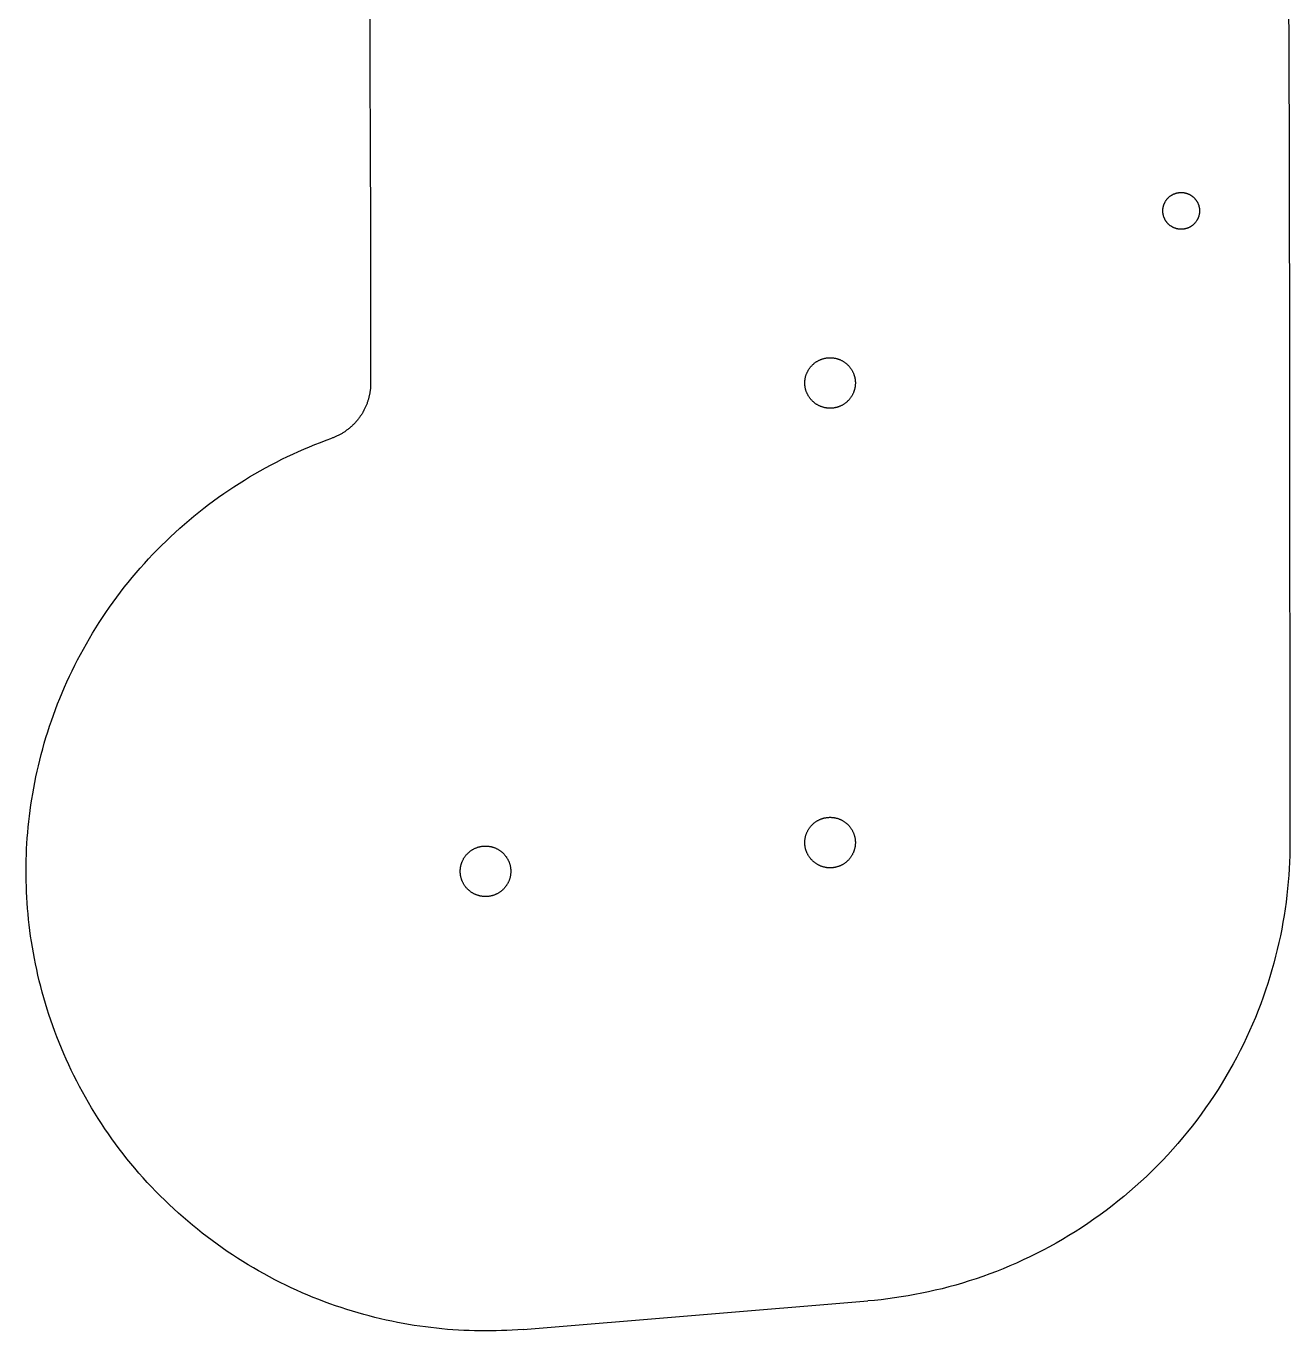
# Model space of a CAD drawing. Extents: x 20 to 1200, y -2407 to -64.
# Drawn here: x 925 to 1200.1, y -2406.2 to -2122.3 of the extents above; entities that cross this region are included whole.
import ezdxf

# ---------------------------------------------------------------- set-up
doc = ezdxf.new("R2010")
doc.units = 0
doc.layers.add('DEFAULT', color=18, linetype='CONTINUOUS')

msp = doc.modelspace()

# ---------------------------------------------------------------- linework, layer by layer
at = {"layer": 'DEFAULT', "color": 18}
for p, q in [((1200, -2200.0001), (1200.076, -2299.924)), ((1033.2038, -2405.913), (1108.2101, -2399.739))]:
    msp.add_line(p, q, dxfattribs=at)
for points in [[(996.801, -1823.68, 0), (997.073, -1840.83, 0), (997.333, -1857.99, 0), (997.582, -1875.13, 0), (997.818, -1892.27, 0), (998.041, -1909.41, 0), (998.253, -1926.54, 0), (998.453, -1943.67, 0), (998.64, -1960.79, 0), (998.816, -1977.91, 0), (998.979, -1995.02, 0), (999.13, -2012.13, 0), (999.27, -2029.23, 0), (999.397, -2046.33, 0), (999.512, -2063.43, 0), (999.615, -2080.52, 0), (999.706, -2097.6, 0), (999.785, -2114.68, 0), (999.852, -2131.75, 0), (999.907, -2148.82, 0), (999.95, -2165.89, 0), (999.981, -2182.95, 0), (1000, -2200, 0)], [(1197, -1834.84, 0), (1197.27, -1852.28, 0), (1197.52, -1869.71, 0), (1197.77, -1887.14, 0), (1198, -1904.56, 0), (1198.21, -1921.98, 0), (1198.42, -1939.39, 0), (1198.61, -1956.8, 0), (1198.79, -1974.2, 0), (1198.96, -1991.6, 0), (1199.11, -2009, 0), (1199.25, -2026.39, 0), (1199.38, -2043.77, 0), (1199.5, -2061.15, 0), (1199.61, -2078.52, 0), (1199.7, -2095.89, 0), (1199.78, -2113.26, 0), (1199.85, -2130.61, 0), (1199.91, -2147.97, 0), (1199.95, -2165.32, 0), (1199.98, -2182.66, 0), (1200, -2200, 0)], [(1180.41, -2162.55, 0), (1180.41, -2162.63, 0), (1180.41, -2162.71, 0), (1180.41, -2162.79, 0), (1180.4, -2162.87, 0), (1180.39, -2162.96, 0), (1180.38, -2163.04, 0), (1180.37, -2163.12, 0), (1180.36, -2163.2, 0), (1180.35, -2163.28, 0), (1180.33, -2163.37, 0), (1180.31, -2163.45, 0), (1180.29, -2163.53, 0), (1180.27, -2163.62, 0), (1180.25, -2163.7, 0), (1180.22, -2163.78, 0), (1180.19, -2163.87, 0), (1180.16, -2163.95, 0), (1180.13, -2164.03, 0), (1180.1, -2164.11, 0), (1180.06, -2164.2, 0), (1180.02, -2164.28, 0), (1179.98, -2164.36, 0), (1179.94, -2164.44, 0), (1179.9, -2164.52, 0), (1179.85, -2164.6, 0), (1179.81, -2164.67, 0), (1179.76, -2164.75, 0), (1179.71, -2164.83, 0), (1179.65, -2164.9, 0), (1179.6, -2164.97, 0), (1179.54, -2165.05, 0), (1179.48, -2165.12, 0), (1179.42, -2165.19, 0), (1179.36, -2165.26, 0), (1179.3, -2165.32, 0), (1179.23, -2165.39, 0), (1179.17, -2165.46, 0), (1179.1, -2165.52, 0), (1179.03, -2165.58, 0), (1178.96, -2165.64, 0), (1178.89, -2165.7, 0), (1178.82, -2165.75, 0), (1178.74, -2165.81, 0), (1178.67, -2165.86, 0), (1178.59, -2165.91, 0), (1178.51, -2165.96, 0), (1178.44, -2166.01, 0), (1178.36, -2166.05, 0), (1178.28, -2166.09, 0), (1178.2, -2166.13, 0), (1178.12, -2166.17, 0), (1178.04, -2166.21, 0), (1177.95, -2166.25, 0), (1177.87, -2166.28, 0), (1177.79, -2166.31, 0), (1177.71, -2166.34, 0), (1177.62, -2166.37, 0), (1177.54, -2166.39, 0), (1177.46, -2166.42, 0), (1177.37, -2166.44, 0), (1177.29, -2166.46, 0), (1177.21, -2166.47, 0), (1177.12, -2166.49, 0), (1177.04, -2166.5, 0), (1176.96, -2166.52, 0), (1176.88, -2166.53, 0), (1176.8, -2166.54, 0), (1176.71, -2166.54, 0), (1176.63, -2166.55, 0), (1176.55, -2166.55, 0), (1176.47, -2166.55, 0), (1176.39, -2166.55, 0), (1176.32, -2166.55, 0), (1176.24, -2166.55, 0), (1176.15, -2166.55, 0), (1176.07, -2166.54, 0), (1175.99, -2166.53, 0), (1175.91, -2166.52, 0), (1175.83, -2166.51, 0), (1175.75, -2166.5, 0), (1175.66, -2166.48, 0), (1175.58, -2166.47, 0), (1175.5, -2166.45, 0), (1175.41, -2166.43, 0), (1175.33, -2166.4, 0), (1175.25, -2166.38, 0), (1175.16, -2166.35, 0), (1175.08, -2166.33, 0), (1175, -2166.3, 0), (1174.92, -2166.26, 0), (1174.83, -2166.23, 0), (1174.75, -2166.19, 0), (1174.67, -2166.15, 0), (1174.59, -2166.11, 0), (1174.51, -2166.07, 0), (1174.43, -2166.03, 0), (1174.35, -2165.98, 0), (1174.28, -2165.93, 0), (1174.2, -2165.88, 0), (1174.12, -2165.83, 0), (1174.05, -2165.78, 0), (1173.98, -2165.72, 0), (1173.9, -2165.67, 0), (1173.83, -2165.61, 0), (1173.76, -2165.55, 0), (1173.69, -2165.49, 0), (1173.63, -2165.42, 0), (1173.56, -2165.36, 0), (1173.5, -2165.29, 0), (1173.44, -2165.22, 0), (1173.37, -2165.15, 0), (1173.32, -2165.08, 0), (1173.26, -2165.01, 0), (1173.2, -2164.94, 0), (1173.15, -2164.86, 0), (1173.1, -2164.79, 0), (1173.05, -2164.71, 0), (1173, -2164.63, 0), (1172.95, -2164.56, 0), (1172.91, -2164.48, 0), (1172.86, -2164.4, 0), (1172.82, -2164.32, 0), (1172.79, -2164.24, 0), (1172.75, -2164.15, 0), (1172.71, -2164.07, 0), (1172.68, -2163.99, 0), (1172.65, -2163.91, 0), (1172.62, -2163.82, 0), (1172.59, -2163.74, 0), (1172.57, -2163.66, 0), (1172.55, -2163.58, 0), (1172.53, -2163.49, 0), (1172.51, -2163.41, 0), (1172.49, -2163.33, 0), (1172.47, -2163.24, 0), (1172.46, -2163.16, 0), (1172.45, -2163.08, 0), (1172.44, -2163, 0), (1172.43, -2162.91, 0), (1172.42, -2162.83, 0), (1172.42, -2162.75, 0), (1172.42, -2162.67, 0), (1172.41, -2162.59, 0), (1172.41, -2162.51, 0), (1172.42, -2162.44, 0), (1172.42, -2162.36, 0), (1172.42, -2162.27, 0), (1172.43, -2162.19, 0), (1172.44, -2162.11, 0), (1172.45, -2162.03, 0), (1172.46, -2161.95, 0), (1172.47, -2161.87, 0), (1172.49, -2161.78, 0), (1172.51, -2161.7, 0), (1172.53, -2161.62, 0), (1172.55, -2161.53, 0), (1172.57, -2161.45, 0), (1172.59, -2161.37, 0), (1172.62, -2161.28, 0), (1172.65, -2161.2, 0), (1172.68, -2161.12, 0), (1172.71, -2161.04, 0), (1172.75, -2160.95, 0), (1172.79, -2160.87, 0), (1172.82, -2160.79, 0), (1172.86, -2160.71, 0), (1172.91, -2160.63, 0), (1172.95, -2160.55, 0), (1173, -2160.47, 0), (1173.05, -2160.4, 0), (1173.1, -2160.32, 0), (1173.15, -2160.24, 0), (1173.2, -2160.17, 0), (1173.26, -2160.1, 0), (1173.32, -2160.03, 0), (1173.37, -2159.95, 0), (1173.44, -2159.88, 0), (1173.5, -2159.82, 0), (1173.56, -2159.75, 0), (1173.63, -2159.69, 0), (1173.69, -2159.62, 0), (1173.76, -2159.56, 0), (1173.83, -2159.5, 0), (1173.9, -2159.44, 0), (1173.98, -2159.38, 0), (1174.05, -2159.33, 0), (1174.12, -2159.27, 0), (1174.2, -2159.22, 0), (1174.28, -2159.17, 0), (1174.35, -2159.13, 0), (1174.43, -2159.08, 0), (1174.51, -2159.04, 0), (1174.59, -2158.99, 0), (1174.67, -2158.95, 0), (1174.75, -2158.92, 0), (1174.83, -2158.88, 0), (1174.92, -2158.85, 0), (1175, -2158.81, 0), (1175.08, -2158.78, 0), (1175.16, -2158.75, 0), (1175.25, -2158.73, 0), (1175.33, -2158.7, 0), (1175.41, -2158.68, 0), (1175.5, -2158.66, 0), (1175.58, -2158.64, 0), (1175.66, -2158.63, 0), (1175.75, -2158.61, 0), (1175.83, -2158.6, 0), (1175.91, -2158.59, 0), (1175.99, -2158.58, 0), (1176.07, -2158.57, 0), (1176.15, -2158.56, 0), (1176.24, -2158.56, 0), (1176.32, -2158.56, 0), (1176.39, -2158.55, 0), (1176.47, -2158.55, 0), (1176.55, -2158.56, 0), (1176.63, -2158.56, 0), (1176.71, -2158.57, 0), (1176.8, -2158.57, 0), (1176.88, -2158.58, 0), (1176.96, -2158.59, 0), (1177.04, -2158.6, 0), (1177.12, -2158.62, 0), (1177.21, -2158.63, 0), (1177.29, -2158.65, 0), (1177.37, -2158.67, 0), (1177.46, -2158.69, 0), (1177.54, -2158.72, 0), (1177.62, -2158.74, 0), (1177.71, -2158.77, 0), (1177.79, -2158.8, 0), (1177.87, -2158.83, 0), (1177.95, -2158.86, 0), (1178.04, -2158.9, 0), (1178.12, -2158.93, 0), (1178.2, -2158.97, 0), (1178.28, -2159.01, 0), (1178.36, -2159.06, 0), (1178.44, -2159.1, 0), (1178.51, -2159.15, 0), (1178.59, -2159.2, 0), (1178.67, -2159.25, 0), (1178.74, -2159.3, 0), (1178.82, -2159.36, 0), (1178.89, -2159.41, 0), (1178.96, -2159.47, 0), (1179.03, -2159.53, 0), (1179.1, -2159.59, 0), (1179.17, -2159.65, 0), (1179.23, -2159.72, 0), (1179.3, -2159.78, 0), (1179.36, -2159.85, 0), (1179.42, -2159.92, 0), (1179.48, -2159.99, 0), (1179.54, -2160.06, 0), (1179.6, -2160.13, 0), (1179.65, -2160.21, 0), (1179.71, -2160.28, 0), (1179.76, -2160.36, 0), (1179.81, -2160.43, 0), (1179.85, -2160.51, 0), (1179.9, -2160.59, 0), (1179.94, -2160.67, 0), (1179.98, -2160.75, 0), (1180.02, -2160.83, 0), (1180.06, -2160.91, 0), (1180.1, -2160.99, 0), (1180.13, -2161.08, 0), (1180.16, -2161.16, 0), (1180.19, -2161.24, 0), (1180.22, -2161.32, 0), (1180.25, -2161.41, 0), (1180.27, -2161.49, 0), (1180.29, -2161.57, 0), (1180.31, -2161.66, 0), (1180.33, -2161.74, 0), (1180.35, -2161.82, 0), (1180.36, -2161.91, 0), (1180.37, -2161.99, 0), (1180.38, -2162.07, 0), (1180.39, -2162.15, 0), (1180.4, -2162.23, 0), (1180.41, -2162.31, 0), (1180.41, -2162.4, 0), (1180.41, -2162.47, 0), (1180.41, -2162.55, 0)], [(1105.5, -2200, 0), (1105.5, -2200.11, 0), (1105.5, -2200.22, 0), (1105.49, -2200.33, 0), (1105.48, -2200.44, 0), (1105.47, -2200.55, 0), (1105.46, -2200.66, 0), (1105.44, -2200.78, 0), (1105.43, -2200.89, 0), (1105.41, -2201, 0), (1105.39, -2201.12, 0), (1105.36, -2201.23, 0), (1105.33, -2201.35, 0), (1105.3, -2201.46, 0), (1105.27, -2201.58, 0), (1105.23, -2201.69, 0), (1105.2, -2201.8, 0), (1105.15, -2201.92, 0), (1105.11, -2202.03, 0), (1105.06, -2202.14, 0), (1105.02, -2202.26, 0), (1104.96, -2202.37, 0), (1104.91, -2202.48, 0), (1104.85, -2202.59, 0), (1104.79, -2202.7, 0), (1104.73, -2202.81, 0), (1104.66, -2202.91, 0), (1104.6, -2203.02, 0), (1104.53, -2203.12, 0), (1104.45, -2203.23, 0), (1104.38, -2203.33, 0), (1104.3, -2203.43, 0), (1104.22, -2203.53, 0), (1104.14, -2203.62, 0), (1104.05, -2203.72, 0), (1103.97, -2203.81, 0), (1103.88, -2203.9, 0), (1103.79, -2203.99, 0), (1103.69, -2204.08, 0), (1103.6, -2204.16, 0), (1103.5, -2204.24, 0), (1103.4, -2204.32, 0), (1103.3, -2204.4, 0), (1103.2, -2204.47, 0), (1103.1, -2204.54, 0), (1102.99, -2204.61, 0), (1102.89, -2204.68, 0), (1102.78, -2204.75, 0), (1102.67, -2204.81, 0), (1102.56, -2204.87, 0), (1102.45, -2204.92, 0), (1102.34, -2204.98, 0), (1102.23, -2205.03, 0), (1102.12, -2205.08, 0), (1102, -2205.12, 0), (1101.89, -2205.17, 0), (1101.78, -2205.21, 0), (1101.66, -2205.24, 0), (1101.55, -2205.28, 0), (1101.43, -2205.31, 0), (1101.32, -2205.34, 0), (1101.2, -2205.37, 0), (1101.09, -2205.39, 0), (1100.98, -2205.41, 0), (1100.86, -2205.43, 0), (1100.75, -2205.45, 0), (1100.64, -2205.46, 0), (1100.52, -2205.48, 0), (1100.41, -2205.48, 0), (1100.3, -2205.49, 0), (1100.19, -2205.5, 0), (1100.08, -2205.5, 0), (1099.97, -2205.5, 0), (1099.86, -2205.5, 0), (1099.75, -2205.49, 0), (1099.64, -2205.49, 0), (1099.53, -2205.48, 0), (1099.42, -2205.47, 0), (1099.31, -2205.46, 0), (1099.19, -2205.44, 0), (1099.08, -2205.42, 0), (1098.97, -2205.4, 0), (1098.85, -2205.38, 0), (1098.74, -2205.35, 0), (1098.62, -2205.33, 0), (1098.51, -2205.29, 0), (1098.4, -2205.26, 0), (1098.28, -2205.22, 0), (1098.17, -2205.19, 0), (1098.05, -2205.14, 0), (1097.94, -2205.1, 0), (1097.83, -2205.05, 0), (1097.72, -2205, 0), (1097.6, -2204.95, 0), (1097.49, -2204.9, 0), (1097.38, -2204.84, 0), (1097.27, -2204.78, 0), (1097.17, -2204.71, 0), (1097.06, -2204.65, 0), (1096.95, -2204.58, 0), (1096.85, -2204.51, 0), (1096.75, -2204.44, 0), (1096.65, -2204.36, 0), (1096.55, -2204.28, 0), (1096.45, -2204.2, 0), (1096.35, -2204.12, 0), (1096.26, -2204.03, 0), (1096.17, -2203.94, 0), (1096.08, -2203.86, 0), (1095.99, -2203.76, 0), (1095.9, -2203.67, 0), (1095.82, -2203.57, 0), (1095.74, -2203.48, 0), (1095.66, -2203.38, 0), (1095.58, -2203.28, 0), (1095.51, -2203.18, 0), (1095.44, -2203.07, 0), (1095.37, -2202.97, 0), (1095.3, -2202.86, 0), (1095.24, -2202.75, 0), (1095.18, -2202.64, 0), (1095.12, -2202.53, 0), (1095.06, -2202.42, 0), (1095.01, -2202.31, 0), (1094.96, -2202.2, 0), (1094.91, -2202.09, 0), (1094.87, -2201.98, 0), (1094.82, -2201.86, 0), (1094.78, -2201.75, 0), (1094.75, -2201.63, 0), (1094.71, -2201.52, 0), (1094.68, -2201.4, 0), (1094.65, -2201.29, 0), (1094.63, -2201.18, 0), (1094.6, -2201.06, 0), (1094.58, -2200.95, 0), (1094.56, -2200.83, 0), (1094.55, -2200.72, 0), (1094.53, -2200.61, 0), (1094.52, -2200.5, 0), (1094.51, -2200.38, 0), (1094.51, -2200.27, 0), (1094.5, -2200.16, 0), (1094.5, -2200.05, 0), (1094.5, -2199.95, 0), (1094.5, -2199.84, 0), (1094.51, -2199.73, 0), (1094.51, -2199.62, 0), (1094.52, -2199.5, 0), (1094.53, -2199.39, 0), (1094.55, -2199.28, 0), (1094.56, -2199.17, 0), (1094.58, -2199.05, 0), (1094.6, -2198.94, 0), (1094.63, -2198.82, 0), (1094.65, -2198.71, 0), (1094.68, -2198.6, 0), (1094.71, -2198.48, 0), (1094.75, -2198.37, 0), (1094.78, -2198.25, 0), (1094.82, -2198.14, 0), (1094.87, -2198.03, 0), (1094.91, -2197.91, 0), (1094.96, -2197.8, 0), (1095.01, -2197.69, 0), (1095.06, -2197.58, 0), (1095.12, -2197.47, 0), (1095.18, -2197.36, 0), (1095.24, -2197.25, 0), (1095.3, -2197.14, 0), (1095.37, -2197.03, 0), (1095.44, -2196.93, 0), (1095.51, -2196.82, 0), (1095.58, -2196.72, 0), (1095.66, -2196.62, 0), (1095.74, -2196.52, 0), (1095.82, -2196.43, 0), (1095.9, -2196.33, 0), (1095.99, -2196.24, 0), (1096.08, -2196.14, 0), (1096.17, -2196.06, 0), (1096.26, -2195.97, 0), (1096.35, -2195.88, 0), (1096.45, -2195.8, 0), (1096.55, -2195.72, 0), (1096.65, -2195.64, 0), (1096.75, -2195.56, 0), (1096.85, -2195.49, 0), (1096.95, -2195.42, 0), (1097.06, -2195.35, 0), (1097.17, -2195.29, 0), (1097.27, -2195.22, 0), (1097.38, -2195.16, 0), (1097.49, -2195.1, 0), (1097.6, -2195.05, 0), (1097.72, -2195, 0), (1097.83, -2194.95, 0), (1097.94, -2194.9, 0), (1098.05, -2194.86, 0), (1098.17, -2194.81, 0), (1098.28, -2194.78, 0), (1098.4, -2194.74, 0), (1098.51, -2194.71, 0), (1098.62, -2194.67, 0), (1098.74, -2194.65, 0), (1098.85, -2194.62, 0), (1098.97, -2194.6, 0), (1099.08, -2194.58, 0), (1099.19, -2194.56, 0), (1099.31, -2194.54, 0), (1099.42, -2194.53, 0), (1099.53, -2194.52, 0), (1099.64, -2194.51, 0), (1099.75, -2194.51, 0), (1099.86, -2194.5, 0), (1099.97, -2194.5, 0), (1100.08, -2194.5, 0), (1100.19, -2194.5, 0), (1100.3, -2194.51, 0), (1100.41, -2194.52, 0), (1100.52, -2194.53, 0), (1100.64, -2194.54, 0), (1100.75, -2194.55, 0), (1100.86, -2194.57, 0), (1100.98, -2194.59, 0), (1101.09, -2194.61, 0), (1101.2, -2194.63, 0), (1101.32, -2194.66, 0), (1101.43, -2194.69, 0), (1101.55, -2194.72, 0), (1101.66, -2194.76, 0), (1101.78, -2194.79, 0), (1101.89, -2194.83, 0), (1102, -2194.88, 0), (1102.12, -2194.92, 0), (1102.23, -2194.97, 0), (1102.34, -2195.02, 0), (1102.45, -2195.08, 0), (1102.56, -2195.13, 0), (1102.67, -2195.19, 0), (1102.78, -2195.25, 0), (1102.89, -2195.32, 0), (1102.99, -2195.39, 0), (1103.1, -2195.46, 0), (1103.2, -2195.53, 0), (1103.3, -2195.6, 0), (1103.4, -2195.68, 0), (1103.5, -2195.76, 0), (1103.6, -2195.84, 0), (1103.69, -2195.93, 0), (1103.79, -2196.01, 0), (1103.88, -2196.1, 0), (1103.97, -2196.19, 0), (1104.05, -2196.28, 0), (1104.14, -2196.38, 0), (1104.22, -2196.47, 0), (1104.3, -2196.57, 0), (1104.38, -2196.67, 0), (1104.45, -2196.77, 0), (1104.53, -2196.88, 0), (1104.6, -2196.98, 0), (1104.66, -2197.09, 0), (1104.73, -2197.19, 0), (1104.79, -2197.3, 0), (1104.85, -2197.41, 0), (1104.91, -2197.52, 0), (1104.96, -2197.63, 0), (1105.02, -2197.74, 0), (1105.06, -2197.86, 0), (1105.11, -2197.97, 0), (1105.15, -2198.08, 0), (1105.2, -2198.2, 0), (1105.23, -2198.31, 0), (1105.27, -2198.42, 0), (1105.3, -2198.54, 0), (1105.33, -2198.65, 0), (1105.36, -2198.77, 0), (1105.39, -2198.88, 0), (1105.41, -2199, 0), (1105.43, -2199.11, 0), (1105.44, -2199.22, 0), (1105.46, -2199.34, 0), (1105.47, -2199.45, 0), (1105.48, -2199.56, 0), (1105.49, -2199.67, 0), (1105.5, -2199.78, 0), (1105.5, -2199.89, 0), (1105.5, -2200, 0)], [(1000, -2200.01, 0), (999.999, -2200.16, 0), (999.997, -2200.3, 0), (999.992, -2200.45, 0), (999.986, -2200.6, 0), (999.978, -2200.75, 0), (999.969, -2200.9, 0), (999.957, -2201.05, 0), (999.944, -2201.2, 0), (999.929, -2201.35, 0), (999.912, -2201.51, 0), (999.893, -2201.66, 0), (999.872, -2201.81, 0), (999.849, -2201.96, 0), (999.824, -2202.12, 0), (999.798, -2202.27, 0), (999.769, -2202.43, 0), (999.738, -2202.58, 0), (999.705, -2202.73, 0), (999.671, -2202.89, 0), (999.634, -2203.04, 0), (999.595, -2203.2, 0), (999.554, -2203.35, 0), (999.511, -2203.51, 0), (999.465, -2203.66, 0), (999.418, -2203.82, 0), (999.369, -2203.97, 0), (999.317, -2204.13, 0), (999.263, -2204.28, 0), (999.208, -2204.43, 0), (999.15, -2204.59, 0), (999.09, -2204.74, 0), (999.027, -2204.89, 0), (998.963, -2205.05, 0), (998.896, -2205.2, 0), (998.828, -2205.35, 0), (998.757, -2205.5, 0), (998.684, -2205.65, 0), (998.609, -2205.8, 0), (998.532, -2205.95, 0), (998.453, -2206.1, 0), (998.371, -2206.24, 0), (998.288, -2206.39, 0), (998.202, -2206.54, 0), (998.115, -2206.68, 0), (998.025, -2206.83, 0), (997.933, -2206.97, 0), (997.839, -2207.11, 0), (997.744, -2207.25, 0), (997.646, -2207.39, 0), (997.546, -2207.53, 0), (997.445, -2207.67, 0), (997.341, -2207.8, 0), (997.236, -2207.94, 0), (997.128, -2208.07, 0), (997.019, -2208.2, 0), (996.908, -2208.33, 0), (996.795, -2208.46, 0), (996.68, -2208.59, 0), (996.564, -2208.72, 0), (996.446, -2208.84, 0), (996.326, -2208.96, 0), (996.205, -2209.08, 0), (996.082, -2209.2, 0), (995.957, -2209.32, 0), (995.831, -2209.44, 0), (995.703, -2209.55, 0), (995.574, -2209.67, 0), (995.443, -2209.78, 0), (995.311, -2209.89, 0), (995.178, -2209.99, 0), (995.043, -2210.1, 0), (994.907, -2210.2, 0), (994.77, -2210.3, 0), (994.631, -2210.4, 0), (994.492, -2210.5, 0), (994.351, -2210.6, 0), (994.209, -2210.69, 0), (994.066, -2210.78, 0), (993.922, -2210.87, 0), (993.778, -2210.96, 0), (993.632, -2211.05, 0), (993.485, -2211.13, 0), (993.338, -2211.21, 0), (993.19, -2211.29, 0), (993.041, -2211.37, 0), (992.891, -2211.44, 0), (992.741, -2211.51, 0), (992.59, -2211.59, 0), (992.439, -2211.65, 0), (992.287, -2211.72, 0), (992.134, -2211.78, 0), (991.982, -2211.85, 0), (991.828, -2211.91, 0), (991.675, -2211.97, 0), (991.521, -2212.02, 0)], [(1000, -2200, 0), (1000, -2200, 0), (1000, -2200, 0), (1000, -2200, 0), (1000, -2200, 0), (1000, -2200, 0), (1000, -2200, 0), (1000, -2200, 0), (1000, -2200, 0), (1000, -2200, 0), (1000, -2200, 0), (1000, -2200, 0), (1000, -2200, 0), (1000, -2200, 0), (1000, -2200, 0), (1000, -2200, 0), (1000, -2200, 0), (1000, -2200, 0), (1000, -2200, 0), (1000, -2200, 0), (1000, -2200, 0), (1000, -2200, 0), (1000, -2200, 0), (1000, -2200, 0), (1000, -2200, 0), (1000, -2200, 0), (1000, -2200, 0), (1000, -2200, 0), (1000, -2200, 0), (1000, -2200, 0), (1000, -2200, 0), (1000, -2200, 0), (1000, -2200, 0), (1000, -2200, 0), (1000, -2200, 0), (1000, -2200, 0), (1000, -2200, 0), (1000, -2200, 0), (1000, -2200, 0), (1000, -2200, 0), (1000, -2200, 0), (1000, -2200, 0), (1000, -2200, 0), (1000, -2200, 0), (1000, -2200, 0), (1000, -2200, 0), (1000, -2200, 0), (1000, -2200, 0), (1000, -2200.01, 0), (1000, -2200.01, 0), (1000, -2200.01, 0), (1000, -2200.01, 0), (1000, -2200.01, 0), (1000, -2200.01, 0), (1000, -2200.01, 0), (1000, -2200.01, 0), (1000, -2200.01, 0), (1000, -2200.01, 0), (1000, -2200.01, 0), (1000, -2200.01, 0), (1000, -2200.01, 0), (1000, -2200.01, 0), (1000, -2200.01, 0), (1000, -2200.01, 0), (1000, -2200.01, 0), (1000, -2200.01, 0), (1000, -2200.01, 0), (1000, -2200.01, 0), (1000, -2200.01, 0), (1000, -2200.01, 0), (1000, -2200.01, 0), (1000, -2200.01, 0), (1000, -2200.01, 0), (1000, -2200.01, 0), (1000, -2200.01, 0), (1000, -2200.01, 0), (1000, -2200.01, 0), (1000, -2200.01, 0), (1000, -2200.01, 0), (1000, -2200.01, 0), (1000, -2200.01, 0), (1000, -2200.01, 0), (1000, -2200.01, 0), (1000, -2200.01, 0), (1000, -2200.01, 0), (1000, -2200.01, 0), (1000, -2200.01, 0), (1000, -2200.01, 0), (1000, -2200.01, 0), (1000, -2200.01, 0), (1000, -2200.01, 0), (1000, -2200.01, 0), (1000, -2200.01, 0), (1000, -2200.01, 0), (1000, -2200.01, 0), (1000, -2200.01, 0)], [(1033.2, -2405.91, 0), (1032.01, -2406, 0), (1030.82, -2406.08, 0), (1029.64, -2406.14, 0), (1028.46, -2406.19, 0), (1027.29, -2406.22, 0), (1026.12, -2406.24, 0), (1024.96, -2406.25, 0), (1023.79, -2406.24, 0), (1022.63, -2406.22, 0), (1021.45, -2406.19, 0), (1020.27, -2406.14, 0), (1019.09, -2406.08, 0), (1017.9, -2406, 0), (1016.71, -2405.91, 0), (1015.51, -2405.8, 0), (1014.31, -2405.68, 0), (1013.11, -2405.54, 0), (1011.9, -2405.39, 0), (1010.69, -2405.22, 0), (1009.48, -2405.04, 0), (1008.26, -2404.84, 0), (1007.05, -2404.63, 0), (1005.83, -2404.39, 0), (1004.61, -2404.15, 0), (1003.38, -2403.89, 0), (1002.16, -2403.61, 0), (1000.94, -2403.31, 0), (999.71, -2403, 0), (998.485, -2402.67, 0), (997.26, -2402.33, 0), (996.036, -2401.96, 0), (994.812, -2401.58, 0), (993.59, -2401.19, 0), (992.369, -2400.78, 0), (991.149, -2400.35, 0), (989.932, -2399.9, 0), (988.718, -2399.44, 0), (987.506, -2398.95, 0), (986.298, -2398.46, 0), (985.093, -2397.94, 0), (983.891, -2397.41, 0), (982.694, -2396.86, 0), (981.502, -2396.29, 0), (980.315, -2395.71, 0), (979.133, -2395.11, 0), (977.956, -2394.49, 0), (976.786, -2393.86, 0), (975.621, -2393.21, 0), (974.464, -2392.54, 0), (973.314, -2391.86, 0), (972.171, -2391.16, 0), (971.036, -2390.44, 0), (969.908, -2389.71, 0), (968.79, -2388.96, 0), (967.68, -2388.19, 0), (966.579, -2387.41, 0), (965.488, -2386.61, 0), (964.406, -2385.8, 0), (963.335, -2384.97, 0), (962.274, -2384.13, 0), (961.224, -2383.27, 0), (960.185, -2382.4, 0), (959.157, -2381.51, 0), (958.141, -2380.61, 0), (957.137, -2379.7, 0), (956.145, -2378.77, 0), (955.165, -2377.83, 0), (954.199, -2376.87, 0), (953.246, -2375.9, 0), (952.306, -2374.92, 0), (951.379, -2373.93, 0), (950.466, -2372.92, 0), (949.568, -2371.9, 0), (948.684, -2370.87, 0), (947.814, -2369.83, 0), (946.959, -2368.78, 0), (946.119, -2367.71, 0), (945.295, -2366.64, 0), (944.485, -2365.56, 0), (943.692, -2364.46, 0), (942.913, -2363.36, 0), (942.151, -2362.25, 0), (941.405, -2361.13, 0), (940.675, -2360, 0), (939.961, -2358.86, 0), (939.263, -2357.72, 0), (938.582, -2356.57, 0), (937.918, -2355.41, 0), (937.27, -2354.24, 0), (936.639, -2353.07, 0), (936.025, -2351.89, 0), (935.428, -2350.71, 0), (934.848, -2349.52, 0), (934.285, -2348.33, 0), (933.739, -2347.13, 0), (933.21, -2345.93, 0), (932.698, -2344.72, 0), (932.203, -2343.52, 0), (931.726, -2342.3, 0), (931.265, -2341.09, 0), (930.822, -2339.87, 0), (930.395, -2338.65, 0), (929.986, -2337.43, 0), (929.593, -2336.21, 0), (929.217, -2334.98, 0), (928.858, -2333.76, 0), (928.516, -2332.53, 0), (928.191, -2331.31, 0), (927.882, -2330.08, 0), (927.59, -2328.86, 0), (927.314, -2327.64, 0), (927.054, -2326.41, 0), (926.811, -2325.19, 0), (926.584, -2323.97, 0), (926.372, -2322.76, 0), (926.176, -2321.54, 0), (925.996, -2320.33, 0), (925.832, -2319.12, 0), (925.683, -2317.91, 0), (925.549, -2316.71, 0), (925.43, -2315.51, 0), (925.326, -2314.31, 0), (925.237, -2313.12, 0), (925.162, -2311.94, 0), (925.102, -2310.75, 0), (925.056, -2309.58, 0), (925.024, -2308.4, 0), (925.005, -2307.24, 0), (925.001, -2306.07, 0), (925.009, -2304.91, 0), (925.032, -2303.74, 0), (925.068, -2302.57, 0), (925.119, -2301.39, 0), (925.183, -2300.2, 0), (925.263, -2299.01, 0), (925.356, -2297.82, 0), (925.465, -2296.62, 0), (925.588, -2295.42, 0), (925.727, -2294.22, 0), (925.88, -2293.01, 0), (926.05, -2291.8, 0), (926.234, -2290.59, 0), (926.435, -2289.37, 0), (926.651, -2288.15, 0), (926.883, -2286.94, 0), (927.132, -2285.71, 0), (927.396, -2284.49, 0), (927.677, -2283.27, 0), (927.975, -2282.04, 0), (928.288, -2280.82, 0), (928.619, -2279.59, 0), (928.966, -2278.37, 0), (929.33, -2277.14, 0), (929.711, -2275.92, 0), (930.109, -2274.7, 0), (930.523, -2273.48, 0), (930.955, -2272.26, 0), (931.404, -2271.04, 0), (931.87, -2269.83, 0), (932.352, -2268.62, 0), (932.852, -2267.41, 0), (933.37, -2266.2, 0), (933.904, -2265, 0), (934.455, -2263.81, 0), (935.023, -2262.61, 0), (935.609, -2261.43, 0), (936.211, -2260.25, 0), (936.83, -2259.07, 0), (937.466, -2257.9, 0), (938.119, -2256.74, 0), (938.788, -2255.58, 0), (939.474, -2254.43, 0), (940.177, -2253.29, 0), (940.896, -2252.15, 0), (941.631, -2251.03, 0), (942.382, -2249.91, 0), (943.149, -2248.8, 0), (943.932, -2247.7, 0), (944.731, -2246.61, 0), (945.545, -2245.53, 0), (946.374, -2244.46, 0), (947.218, -2243.4, 0), (948.078, -2242.35, 0), (948.952, -2241.31, 0), (949.84, -2240.29, 0), (950.743, -2239.27, 0), (951.66, -2238.27, 0), (952.591, -2237.28, 0), (953.535, -2236.3, 0), (954.492, -2235.34, 0), (955.463, -2234.39, 0), (956.446, -2233.45, 0), (957.441, -2232.52, 0), (958.449, -2231.61, 0), (959.469, -2230.71, 0), (960.5, -2229.83, 0), (961.543, -2228.96, 0), (962.596, -2228.11, 0), (963.66, -2227.27, 0), (964.735, -2226.45, 0), (965.82, -2225.64, 0), (966.914, -2224.85, 0), (968.017, -2224.07, 0), (969.13, -2223.31, 0), (970.251, -2222.57, 0), (971.381, -2221.84, 0), (972.518, -2221.13, 0), (973.664, -2220.43, 0), (974.816, -2219.75, 0), (975.976, -2219.09, 0), (977.142, -2218.45, 0), (978.314, -2217.82, 0), (979.492, -2217.2, 0), (980.676, -2216.61, 0), (981.865, -2216.03, 0), (983.059, -2215.47, 0), (984.257, -2214.93, 0), (985.46, -2214.4, 0), (986.666, -2213.89, 0), (987.875, -2213.4, 0), (989.088, -2212.92, 0), (990.303, -2212.46, 0), (991.521, -2212.02, 0)], [(1105.5, -2300, 0), (1105.5, -2300.11, 0), (1105.5, -2300.22, 0), (1105.49, -2300.33, 0), (1105.48, -2300.44, 0), (1105.47, -2300.55, 0), (1105.46, -2300.66, 0), (1105.44, -2300.78, 0), (1105.43, -2300.89, 0), (1105.41, -2301, 0), (1105.39, -2301.12, 0), (1105.36, -2301.23, 0), (1105.33, -2301.35, 0), (1105.3, -2301.46, 0), (1105.27, -2301.58, 0), (1105.23, -2301.69, 0), (1105.2, -2301.8, 0), (1105.15, -2301.92, 0), (1105.11, -2302.03, 0), (1105.06, -2302.14, 0), (1105.02, -2302.26, 0), (1104.96, -2302.37, 0), (1104.91, -2302.48, 0), (1104.85, -2302.59, 0), (1104.79, -2302.7, 0), (1104.73, -2302.81, 0), (1104.66, -2302.91, 0), (1104.6, -2303.02, 0), (1104.53, -2303.12, 0), (1104.45, -2303.23, 0), (1104.38, -2303.33, 0), (1104.3, -2303.43, 0), (1104.22, -2303.53, 0), (1104.14, -2303.62, 0), (1104.05, -2303.72, 0), (1103.97, -2303.81, 0), (1103.88, -2303.9, 0), (1103.79, -2303.99, 0), (1103.69, -2304.08, 0), (1103.6, -2304.16, 0), (1103.5, -2304.24, 0), (1103.4, -2304.32, 0), (1103.3, -2304.4, 0), (1103.2, -2304.47, 0), (1103.1, -2304.54, 0), (1102.99, -2304.61, 0), (1102.89, -2304.68, 0), (1102.78, -2304.75, 0), (1102.67, -2304.81, 0), (1102.56, -2304.87, 0), (1102.45, -2304.92, 0), (1102.34, -2304.98, 0), (1102.23, -2305.03, 0), (1102.12, -2305.08, 0), (1102, -2305.12, 0), (1101.89, -2305.17, 0), (1101.78, -2305.21, 0), (1101.66, -2305.24, 0), (1101.55, -2305.28, 0), (1101.43, -2305.31, 0), (1101.32, -2305.34, 0), (1101.2, -2305.37, 0), (1101.09, -2305.39, 0), (1100.98, -2305.41, 0), (1100.86, -2305.43, 0), (1100.75, -2305.45, 0), (1100.64, -2305.46, 0), (1100.52, -2305.47, 0), (1100.41, -2305.48, 0), (1100.3, -2305.49, 0), (1100.19, -2305.5, 0), (1100.08, -2305.5, 0), (1099.97, -2305.5, 0), (1099.86, -2305.5, 0), (1099.75, -2305.49, 0), (1099.64, -2305.49, 0), (1099.53, -2305.48, 0), (1099.42, -2305.47, 0), (1099.31, -2305.46, 0), (1099.19, -2305.44, 0), (1099.08, -2305.42, 0), (1098.97, -2305.4, 0), (1098.85, -2305.38, 0), (1098.74, -2305.35, 0), (1098.62, -2305.33, 0), (1098.51, -2305.29, 0), (1098.4, -2305.26, 0), (1098.28, -2305.22, 0), (1098.17, -2305.19, 0), (1098.05, -2305.14, 0), (1097.94, -2305.1, 0), (1097.83, -2305.05, 0), (1097.72, -2305, 0), (1097.6, -2304.95, 0), (1097.49, -2304.9, 0), (1097.38, -2304.84, 0), (1097.27, -2304.78, 0), (1097.17, -2304.71, 0), (1097.06, -2304.65, 0), (1096.95, -2304.58, 0), (1096.85, -2304.51, 0), (1096.75, -2304.44, 0), (1096.65, -2304.36, 0), (1096.55, -2304.28, 0), (1096.45, -2304.2, 0), (1096.35, -2304.12, 0), (1096.26, -2304.03, 0), (1096.17, -2303.94, 0), (1096.08, -2303.86, 0), (1095.99, -2303.76, 0), (1095.9, -2303.67, 0), (1095.82, -2303.57, 0), (1095.74, -2303.48, 0), (1095.66, -2303.38, 0), (1095.58, -2303.28, 0), (1095.51, -2303.18, 0), (1095.44, -2303.07, 0), (1095.37, -2302.97, 0), (1095.3, -2302.86, 0), (1095.24, -2302.75, 0), (1095.18, -2302.64, 0), (1095.12, -2302.53, 0), (1095.06, -2302.42, 0), (1095.01, -2302.31, 0), (1094.96, -2302.2, 0), (1094.91, -2302.09, 0), (1094.87, -2301.97, 0), (1094.82, -2301.86, 0), (1094.78, -2301.75, 0), (1094.75, -2301.63, 0), (1094.71, -2301.52, 0), (1094.68, -2301.4, 0), (1094.65, -2301.29, 0), (1094.63, -2301.18, 0), (1094.6, -2301.06, 0), (1094.58, -2300.95, 0), (1094.56, -2300.83, 0), (1094.55, -2300.72, 0), (1094.53, -2300.61, 0), (1094.52, -2300.5, 0), (1094.51, -2300.38, 0), (1094.51, -2300.27, 0), (1094.5, -2300.16, 0), (1094.5, -2300.05, 0), (1094.5, -2299.95, 0), (1094.5, -2299.84, 0), (1094.51, -2299.73, 0), (1094.51, -2299.62, 0), (1094.52, -2299.5, 0), (1094.53, -2299.39, 0), (1094.55, -2299.28, 0), (1094.56, -2299.17, 0), (1094.58, -2299.05, 0), (1094.6, -2298.94, 0), (1094.63, -2298.82, 0), (1094.65, -2298.71, 0), (1094.68, -2298.6, 0), (1094.71, -2298.48, 0), (1094.75, -2298.37, 0), (1094.78, -2298.25, 0), (1094.82, -2298.14, 0), (1094.87, -2298.03, 0), (1094.91, -2297.91, 0), (1094.96, -2297.8, 0), (1095.01, -2297.69, 0), (1095.06, -2297.58, 0), (1095.12, -2297.47, 0), (1095.18, -2297.36, 0), (1095.24, -2297.25, 0), (1095.3, -2297.14, 0), (1095.37, -2297.03, 0), (1095.44, -2296.93, 0), (1095.51, -2296.82, 0), (1095.58, -2296.72, 0), (1095.66, -2296.62, 0), (1095.74, -2296.52, 0), (1095.82, -2296.43, 0), (1095.9, -2296.33, 0), (1095.99, -2296.24, 0), (1096.08, -2296.14, 0), (1096.17, -2296.06, 0), (1096.26, -2295.97, 0), (1096.35, -2295.88, 0), (1096.45, -2295.8, 0), (1096.55, -2295.72, 0), (1096.65, -2295.64, 0), (1096.75, -2295.56, 0), (1096.85, -2295.49, 0), (1096.95, -2295.42, 0), (1097.06, -2295.35, 0), (1097.17, -2295.29, 0), (1097.27, -2295.22, 0), (1097.38, -2295.16, 0), (1097.49, -2295.1, 0), (1097.6, -2295.05, 0), (1097.72, -2295, 0), (1097.83, -2294.95, 0), (1097.94, -2294.9, 0), (1098.05, -2294.86, 0), (1098.17, -2294.81, 0), (1098.28, -2294.78, 0), (1098.4, -2294.74, 0), (1098.51, -2294.71, 0), (1098.62, -2294.67, 0), (1098.74, -2294.65, 0), (1098.85, -2294.62, 0), (1098.97, -2294.6, 0), (1099.08, -2294.58, 0), (1099.19, -2294.56, 0), (1099.31, -2294.54, 0), (1099.42, -2294.53, 0), (1099.53, -2294.52, 0), (1099.64, -2294.51, 0), (1099.75, -2294.51, 0), (1099.86, -2294.5, 0), (1099.97, -2294.5, 0), (1100.08, -2294.5, 0), (1100.19, -2294.5, 0), (1100.3, -2294.51, 0), (1100.41, -2294.52, 0), (1100.52, -2294.53, 0), (1100.64, -2294.54, 0), (1100.75, -2294.55, 0), (1100.86, -2294.57, 0), (1100.98, -2294.59, 0), (1101.09, -2294.61, 0), (1101.2, -2294.63, 0), (1101.32, -2294.66, 0), (1101.43, -2294.69, 0), (1101.55, -2294.72, 0), (1101.66, -2294.76, 0), (1101.78, -2294.79, 0), (1101.89, -2294.83, 0), (1102, -2294.88, 0), (1102.12, -2294.92, 0), (1102.23, -2294.97, 0), (1102.34, -2295.02, 0), (1102.45, -2295.08, 0), (1102.56, -2295.13, 0), (1102.67, -2295.19, 0), (1102.78, -2295.25, 0), (1102.89, -2295.32, 0), (1102.99, -2295.39, 0), (1103.1, -2295.46, 0), (1103.2, -2295.53, 0), (1103.3, -2295.6, 0), (1103.4, -2295.68, 0), (1103.5, -2295.76, 0), (1103.6, -2295.84, 0), (1103.69, -2295.92, 0), (1103.79, -2296.01, 0), (1103.88, -2296.1, 0), (1103.97, -2296.19, 0), (1104.05, -2296.28, 0), (1104.14, -2296.38, 0), (1104.22, -2296.47, 0), (1104.3, -2296.57, 0), (1104.38, -2296.67, 0), (1104.45, -2296.77, 0), (1104.53, -2296.88, 0), (1104.6, -2296.98, 0), (1104.66, -2297.09, 0), (1104.73, -2297.19, 0), (1104.79, -2297.3, 0), (1104.85, -2297.41, 0), (1104.91, -2297.52, 0), (1104.96, -2297.63, 0), (1105.02, -2297.74, 0), (1105.06, -2297.86, 0), (1105.11, -2297.97, 0), (1105.15, -2298.08, 0), (1105.2, -2298.2, 0), (1105.23, -2298.31, 0), (1105.27, -2298.42, 0), (1105.3, -2298.54, 0), (1105.33, -2298.65, 0), (1105.36, -2298.77, 0), (1105.39, -2298.88, 0), (1105.41, -2299, 0), (1105.43, -2299.11, 0), (1105.44, -2299.22, 0), (1105.46, -2299.34, 0), (1105.47, -2299.45, 0), (1105.48, -2299.56, 0), (1105.49, -2299.67, 0), (1105.5, -2299.78, 0), (1105.5, -2299.89, 0), (1105.5, -2300, 0)], [(1030.5, -2306.25, 0), (1030.5, -2306.36, 0), (1030.5, -2306.47, 0), (1030.49, -2306.58, 0), (1030.48, -2306.69, 0), (1030.47, -2306.8, 0), (1030.46, -2306.91, 0), (1030.44, -2307.03, 0), (1030.43, -2307.14, 0), (1030.41, -2307.25, 0), (1030.39, -2307.37, 0), (1030.36, -2307.48, 0), (1030.33, -2307.6, 0), (1030.3, -2307.71, 0), (1030.27, -2307.83, 0), (1030.23, -2307.94, 0), (1030.2, -2308.05, 0), (1030.15, -2308.17, 0), (1030.11, -2308.28, 0), (1030.06, -2308.39, 0), (1030.02, -2308.51, 0), (1029.96, -2308.62, 0), (1029.91, -2308.73, 0), (1029.85, -2308.84, 0), (1029.79, -2308.95, 0), (1029.73, -2309.06, 0), (1029.66, -2309.16, 0), (1029.6, -2309.27, 0), (1029.53, -2309.37, 0), (1029.45, -2309.48, 0), (1029.38, -2309.58, 0), (1029.3, -2309.68, 0), (1029.22, -2309.78, 0), (1029.14, -2309.87, 0), (1029.05, -2309.97, 0), (1028.97, -2310.06, 0), (1028.88, -2310.15, 0), (1028.79, -2310.24, 0), (1028.69, -2310.33, 0), (1028.6, -2310.41, 0), (1028.5, -2310.49, 0), (1028.4, -2310.57, 0), (1028.3, -2310.65, 0), (1028.2, -2310.72, 0), (1028.1, -2310.79, 0), (1027.99, -2310.86, 0), (1027.89, -2310.93, 0), (1027.78, -2311, 0), (1027.67, -2311.06, 0), (1027.56, -2311.12, 0), (1027.45, -2311.17, 0), (1027.34, -2311.23, 0), (1027.23, -2311.28, 0), (1027.12, -2311.33, 0), (1027, -2311.37, 0), (1026.89, -2311.42, 0), (1026.78, -2311.46, 0), (1026.66, -2311.49, 0), (1026.55, -2311.53, 0), (1026.43, -2311.56, 0), (1026.32, -2311.59, 0), (1026.2, -2311.62, 0), (1026.09, -2311.64, 0), (1025.98, -2311.66, 0), (1025.86, -2311.68, 0), (1025.75, -2311.7, 0), (1025.64, -2311.71, 0), (1025.52, -2311.72, 0), (1025.41, -2311.73, 0), (1025.3, -2311.74, 0), (1025.19, -2311.75, 0), (1025.08, -2311.75, 0), (1024.97, -2311.75, 0), (1024.86, -2311.75, 0), (1024.75, -2311.74, 0), (1024.64, -2311.74, 0), (1024.53, -2311.73, 0), (1024.42, -2311.72, 0), (1024.31, -2311.71, 0), (1024.19, -2311.69, 0), (1024.08, -2311.67, 0), (1023.97, -2311.65, 0), (1023.85, -2311.63, 0), (1023.74, -2311.6, 0), (1023.62, -2311.58, 0), (1023.51, -2311.54, 0), (1023.4, -2311.51, 0), (1023.28, -2311.47, 0), (1023.17, -2311.44, 0), (1023.05, -2311.39, 0), (1022.94, -2311.35, 0), (1022.83, -2311.3, 0), (1022.72, -2311.25, 0), (1022.6, -2311.2, 0), (1022.49, -2311.15, 0), (1022.38, -2311.09, 0), (1022.27, -2311.03, 0), (1022.17, -2310.96, 0), (1022.06, -2310.9, 0), (1021.95, -2310.83, 0), (1021.85, -2310.76, 0), (1021.75, -2310.69, 0), (1021.65, -2310.61, 0), (1021.55, -2310.53, 0), (1021.45, -2310.45, 0), (1021.35, -2310.37, 0), (1021.26, -2310.28, 0), (1021.17, -2310.19, 0), (1021.08, -2310.11, 0), (1020.99, -2310.01, 0), (1020.9, -2309.92, 0), (1020.82, -2309.82, 0), (1020.74, -2309.73, 0), (1020.66, -2309.63, 0), (1020.58, -2309.53, 0), (1020.51, -2309.43, 0), (1020.44, -2309.32, 0), (1020.37, -2309.22, 0), (1020.3, -2309.11, 0), (1020.24, -2309, 0), (1020.18, -2308.89, 0), (1020.12, -2308.78, 0), (1020.06, -2308.67, 0), (1020.01, -2308.56, 0), (1019.96, -2308.45, 0), (1019.91, -2308.34, 0), (1019.87, -2308.22, 0), (1019.82, -2308.11, 0), (1019.78, -2308, 0), (1019.75, -2307.88, 0), (1019.71, -2307.77, 0), (1019.68, -2307.65, 0), (1019.65, -2307.54, 0), (1019.63, -2307.43, 0), (1019.6, -2307.31, 0), (1019.58, -2307.2, 0), (1019.56, -2307.08, 0), (1019.55, -2306.97, 0), (1019.53, -2306.86, 0), (1019.52, -2306.75, 0), (1019.51, -2306.63, 0), (1019.51, -2306.52, 0), (1019.5, -2306.41, 0), (1019.5, -2306.3, 0), (1019.5, -2306.2, 0), (1019.5, -2306.09, 0), (1019.51, -2305.98, 0), (1019.51, -2305.87, 0), (1019.52, -2305.75, 0), (1019.53, -2305.64, 0), (1019.55, -2305.53, 0), (1019.56, -2305.42, 0), (1019.58, -2305.3, 0), (1019.6, -2305.19, 0), (1019.63, -2305.07, 0), (1019.65, -2304.96, 0), (1019.68, -2304.85, 0), (1019.71, -2304.73, 0), (1019.75, -2304.62, 0), (1019.78, -2304.5, 0), (1019.82, -2304.39, 0), (1019.87, -2304.28, 0), (1019.91, -2304.16, 0), (1019.96, -2304.05, 0), (1020.01, -2303.94, 0), (1020.06, -2303.83, 0), (1020.12, -2303.72, 0), (1020.18, -2303.61, 0), (1020.24, -2303.5, 0), (1020.3, -2303.39, 0), (1020.37, -2303.28, 0), (1020.44, -2303.18, 0), (1020.51, -2303.07, 0), (1020.58, -2302.97, 0), (1020.66, -2302.87, 0), (1020.74, -2302.77, 0), (1020.82, -2302.68, 0), (1020.9, -2302.58, 0), (1020.99, -2302.49, 0), (1021.08, -2302.39, 0), (1021.17, -2302.31, 0), (1021.26, -2302.22, 0), (1021.35, -2302.13, 0), (1021.45, -2302.05, 0), (1021.55, -2301.97, 0), (1021.65, -2301.89, 0), (1021.75, -2301.81, 0), (1021.85, -2301.74, 0), (1021.95, -2301.67, 0), (1022.06, -2301.6, 0), (1022.17, -2301.54, 0), (1022.27, -2301.47, 0), (1022.38, -2301.41, 0), (1022.49, -2301.35, 0), (1022.6, -2301.3, 0), (1022.72, -2301.25, 0), (1022.83, -2301.2, 0), (1022.94, -2301.15, 0), (1023.05, -2301.11, 0), (1023.17, -2301.06, 0), (1023.28, -2301.03, 0), (1023.4, -2300.99, 0), (1023.51, -2300.96, 0), (1023.62, -2300.92, 0), (1023.74, -2300.9, 0), (1023.85, -2300.87, 0), (1023.97, -2300.85, 0), (1024.08, -2300.83, 0), (1024.19, -2300.81, 0), (1024.31, -2300.79, 0), (1024.42, -2300.78, 0), (1024.53, -2300.77, 0), (1024.64, -2300.76, 0), (1024.75, -2300.76, 0), (1024.86, -2300.75, 0), (1024.97, -2300.75, 0), (1025.08, -2300.75, 0), (1025.19, -2300.75, 0), (1025.3, -2300.76, 0), (1025.41, -2300.77, 0), (1025.52, -2300.78, 0), (1025.64, -2300.79, 0), (1025.75, -2300.8, 0), (1025.86, -2300.82, 0), (1025.98, -2300.84, 0), (1026.09, -2300.86, 0), (1026.2, -2300.88, 0), (1026.32, -2300.91, 0), (1026.43, -2300.94, 0), (1026.55, -2300.97, 0), (1026.66, -2301.01, 0), (1026.78, -2301.04, 0), (1026.89, -2301.08, 0), (1027, -2301.13, 0), (1027.12, -2301.17, 0), (1027.23, -2301.22, 0), (1027.34, -2301.27, 0), (1027.45, -2301.33, 0), (1027.56, -2301.38, 0), (1027.67, -2301.44, 0), (1027.78, -2301.5, 0), (1027.89, -2301.57, 0), (1027.99, -2301.64, 0), (1028.1, -2301.71, 0), (1028.2, -2301.78, 0), (1028.3, -2301.85, 0), (1028.4, -2301.93, 0), (1028.5, -2302.01, 0), (1028.6, -2302.09, 0), (1028.69, -2302.17, 0), (1028.79, -2302.26, 0), (1028.88, -2302.35, 0), (1028.97, -2302.44, 0), (1029.05, -2302.53, 0), (1029.14, -2302.63, 0), (1029.22, -2302.72, 0), (1029.3, -2302.82, 0), (1029.38, -2302.92, 0), (1029.45, -2303.02, 0), (1029.53, -2303.13, 0), (1029.6, -2303.23, 0), (1029.66, -2303.34, 0), (1029.73, -2303.44, 0), (1029.79, -2303.55, 0), (1029.85, -2303.66, 0), (1029.91, -2303.77, 0), (1029.96, -2303.88, 0), (1030.02, -2303.99, 0), (1030.06, -2304.11, 0), (1030.11, -2304.22, 0), (1030.15, -2304.33, 0), (1030.2, -2304.45, 0), (1030.23, -2304.56, 0), (1030.27, -2304.67, 0), (1030.3, -2304.79, 0), (1030.33, -2304.9, 0), (1030.36, -2305.02, 0), (1030.39, -2305.13, 0), (1030.41, -2305.25, 0), (1030.43, -2305.36, 0), (1030.44, -2305.47, 0), (1030.46, -2305.59, 0), (1030.47, -2305.7, 0), (1030.48, -2305.81, 0), (1030.49, -2305.92, 0), (1030.5, -2306.03, 0), (1030.5, -2306.14, 0), (1030.5, -2306.25, 0)], [(1200.08, -2300, 0), (1200.07, -2301.41, 0), (1200.04, -2302.83, 0), (1199.99, -2304.25, 0), (1199.91, -2305.68, 0), (1199.82, -2307.12, 0), (1199.71, -2308.56, 0), (1199.57, -2310.01, 0), (1199.42, -2311.47, 0), (1199.24, -2312.93, 0), (1199.04, -2314.39, 0), (1198.81, -2315.86, 0), (1198.56, -2317.33, 0), (1198.29, -2318.81, 0), (1198, -2320.29, 0), (1197.68, -2321.77, 0), (1197.34, -2323.25, 0), (1196.97, -2324.73, 0), (1196.58, -2326.21, 0), (1196.17, -2327.7, 0), (1195.73, -2329.18, 0), (1195.26, -2330.66, 0), (1194.77, -2332.14, 0), (1194.26, -2333.62, 0), (1193.72, -2335.09, 0), (1193.16, -2336.56, 0), (1192.57, -2338.03, 0), (1191.96, -2339.49, 0), (1191.32, -2340.94, 0), (1190.65, -2342.39, 0), (1189.97, -2343.83, 0), (1189.25, -2345.27, 0), (1188.51, -2346.7, 0), (1187.75, -2348.12, 0), (1186.96, -2349.52, 0), (1186.15, -2350.92, 0), (1185.31, -2352.31, 0), (1184.45, -2353.69, 0), (1183.57, -2355.06, 0), (1182.66, -2356.41, 0), (1181.73, -2357.75, 0), (1180.78, -2359.08, 0), (1179.8, -2360.39, 0), (1178.8, -2361.69, 0), (1177.78, -2362.97, 0), (1176.73, -2364.24, 0), (1175.67, -2365.49, 0), (1174.58, -2366.73, 0), (1173.48, -2367.94, 0), (1172.35, -2369.14, 0), (1171.2, -2370.32, 0), (1170.04, -2371.48, 0), (1168.85, -2372.63, 0), (1167.65, -2373.75, 0), (1166.43, -2374.85, 0), (1165.19, -2375.93, 0), (1163.94, -2376.99, 0), (1162.66, -2378.03, 0), (1161.38, -2379.05, 0), (1160.07, -2380.04, 0), (1158.76, -2381.01, 0), (1157.43, -2381.96, 0), (1156.08, -2382.89, 0), (1154.73, -2383.79, 0), (1153.36, -2384.67, 0), (1151.98, -2385.52, 0), (1150.58, -2386.35, 0), (1149.18, -2387.16, 0), (1147.77, -2387.94, 0), (1146.35, -2388.7, 0), (1144.92, -2389.43, 0), (1143.48, -2390.14, 0), (1142.04, -2390.82, 0), (1140.59, -2391.48, 0), (1139.13, -2392.11, 0), (1137.67, -2392.72, 0), (1136.2, -2393.3, 0), (1134.73, -2393.86, 0), (1133.26, -2394.39, 0), (1131.78, -2394.9, 0), (1130.3, -2395.38, 0), (1128.82, -2395.84, 0), (1127.34, -2396.27, 0), (1125.85, -2396.68, 0), (1124.37, -2397.06, 0), (1122.89, -2397.42, 0), (1121.41, -2397.76, 0), (1119.93, -2398.07, 0), (1118.45, -2398.36, 0), (1116.97, -2398.63, 0), (1115.5, -2398.87, 0), (1114.04, -2399.09, 0), (1112.57, -2399.28, 0), (1111.11, -2399.46, 0), (1109.66, -2399.61, 0), (1108.21, -2399.74, 0)], [(1200.08, -2299.92, 0), (1200.08, -2299.92, 0), (1200.08, -2299.93, 0), (1200.08, -2299.93, 0), (1200.08, -2299.93, 0), (1200.08, -2299.93, 0), (1200.08, -2299.93, 0), (1200.08, -2299.93, 0), (1200.08, -2299.93, 0), (1200.08, -2299.93, 0), (1200.08, -2299.93, 0), (1200.08, -2299.93, 0), (1200.08, -2299.93, 0), (1200.08, -2299.93, 0), (1200.08, -2299.94, 0), (1200.08, -2299.94, 0), (1200.08, -2299.94, 0), (1200.08, -2299.94, 0), (1200.08, -2299.94, 0), (1200.08, -2299.94, 0), (1200.08, -2299.94, 0), (1200.08, -2299.94, 0), (1200.08, -2299.94, 0), (1200.08, -2299.94, 0), (1200.08, -2299.94, 0), (1200.08, -2299.94, 0), (1200.08, -2299.94, 0), (1200.08, -2299.95, 0), (1200.08, -2299.95, 0), (1200.08, -2299.95, 0), (1200.08, -2299.95, 0), (1200.08, -2299.95, 0), (1200.08, -2299.95, 0), (1200.08, -2299.95, 0), (1200.08, -2299.95, 0), (1200.08, -2299.95, 0), (1200.08, -2299.95, 0), (1200.08, -2299.95, 0), (1200.08, -2299.95, 0), (1200.08, -2299.96, 0), (1200.08, -2299.96, 0), (1200.08, -2299.96, 0), (1200.08, -2299.96, 0), (1200.08, -2299.96, 0), (1200.08, -2299.96, 0), (1200.08, -2299.96, 0), (1200.08, -2299.96, 0), (1200.08, -2299.96, 0), (1200.08, -2299.96, 0), (1200.08, -2299.96, 0), (1200.08, -2299.96, 0), (1200.08, -2299.96, 0), (1200.08, -2299.97, 0), (1200.08, -2299.97, 0), (1200.08, -2299.97, 0), (1200.08, -2299.97, 0), (1200.08, -2299.97, 0), (1200.08, -2299.97, 0), (1200.08, -2299.97, 0), (1200.08, -2299.97, 0), (1200.08, -2299.97, 0), (1200.08, -2299.97, 0), (1200.08, -2299.97, 0), (1200.08, -2299.97, 0), (1200.08, -2299.98, 0), (1200.08, -2299.98, 0), (1200.08, -2299.98, 0), (1200.08, -2299.98, 0), (1200.08, -2299.98, 0), (1200.08, -2299.98, 0), (1200.08, -2299.98, 0), (1200.08, -2299.98, 0), (1200.08, -2299.98, 0), (1200.08, -2299.98, 0), (1200.08, -2299.98, 0), (1200.08, -2299.98, 0), (1200.08, -2299.99, 0), (1200.08, -2299.99, 0), (1200.08, -2299.99, 0), (1200.08, -2299.99, 0), (1200.08, -2299.99, 0), (1200.08, -2299.99, 0), (1200.08, -2299.99, 0), (1200.08, -2299.99, 0), (1200.08, -2299.99, 0), (1200.08, -2299.99, 0), (1200.08, -2299.99, 0), (1200.08, -2299.99, 0), (1200.08, -2299.99, 0), (1200.08, -2300, 0), (1200.08, -2300, 0), (1200.08, -2300, 0), (1200.08, -2300, 0), (1200.08, -2300, 0), (1200.08, -2300, 0), (1200.08, -2300, 0)]]:
    msp.add_polyline3d(points, dxfattribs=at)

doc.saveas('drawing.dxf')
